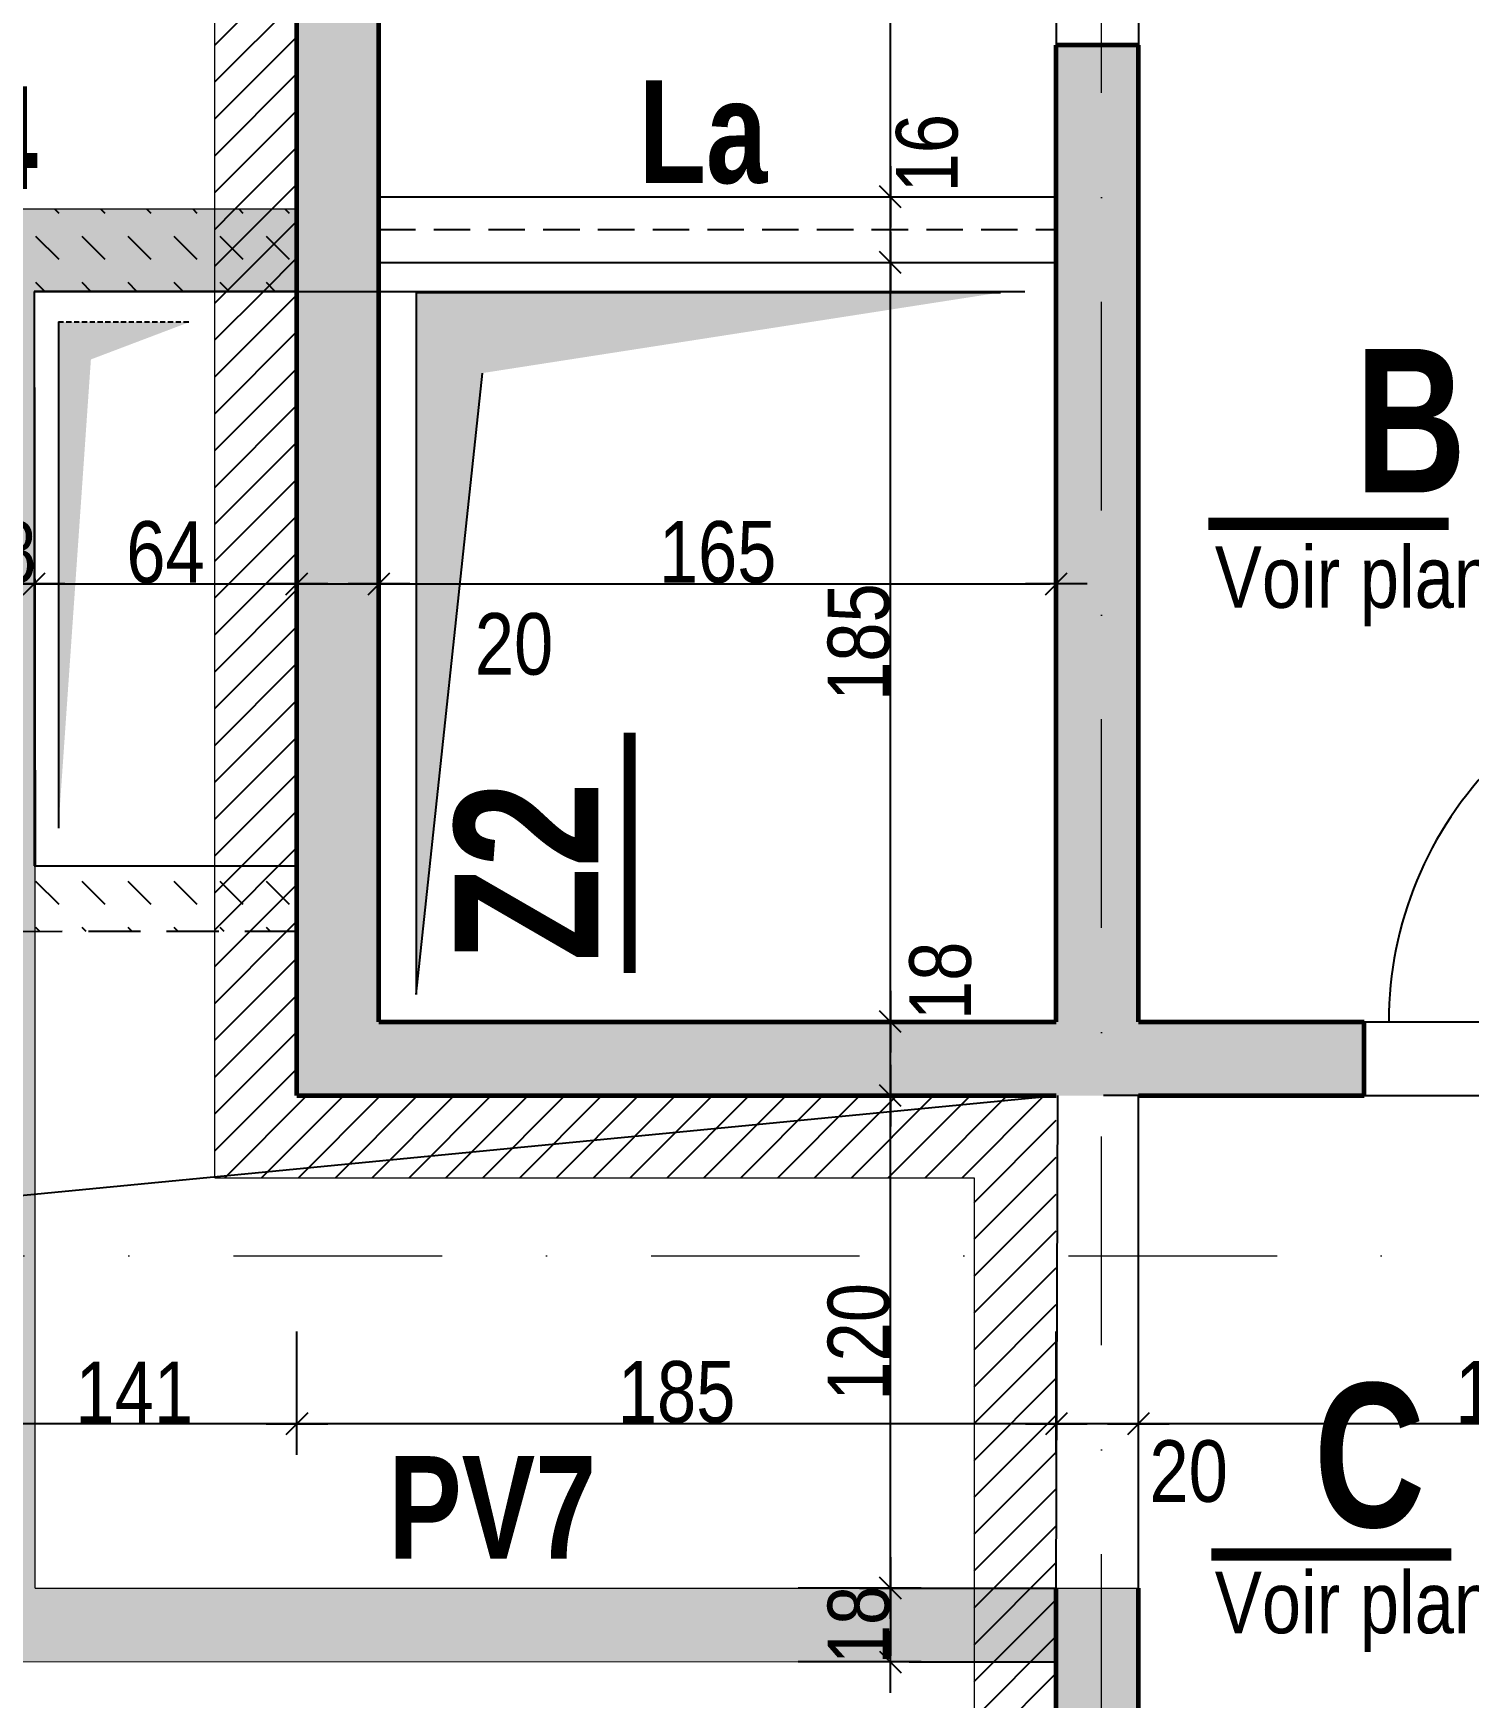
# Model space of a CAD drawing. Header units: millimetres. Extents: x 0 to 22237, y -21919 to -17719.
# Drawn here: x 16248 to 16597.7, y -19242.6 to -18837.1 of the extents above; entities that cross this region are included whole.
import ezdxf
from ezdxf.enums import TextEntityAlignment as Align

# ---------------------------------------------------------------- set-up
doc = ezdxf.new("R2010")
doc.units = ezdxf.units.MM
doc.linetypes.add('CACHEX2', pattern=[19.05, 12.7, -6.35])
doc.linetypes.add('TIRETPTX2', pattern=[50.8, 25.4, -12.7, 0, -12.7])
for name, color, linetype in [('01_cote_gen', 4, 'Continuous'), ('01_linteaux', 2, 'Continuous'), ('01_murs_sup', 2, 'CACHEX2'), ('01_poch_murs', 253, 'Continuous'), ('01_poch_poteaux', 250, 'Continuous'), ('01_texte', 230, 'Continuous'), ('AA_COTES', 2, 'Continuous')]:
    doc.layers.add(name, color=color, linetype=linetype)
for name, color, linetype, lineweight in [('01_murs_coup', 5, 'Continuous', 60), ('01_tram_axes', 2, 'TIRETPTX2', 9), ('_GAZELEC-RESERVATION 2', 6, 'Continuous', 18)]:
    doc.layers.add(name, color=color, linetype=linetype, lineweight=lineweight)
doc.styles.add('ARIAL NA', font='ARIALN.TTF')
doc.styles.add('impact', font='impact.ttf')
doc.styles.add('STYLE2', font='ARIALN.TTF')
doc.dimstyles.new('JB50', dxfattribs={"dimscale": 0.1, "dimtxt": 150, "dimasz": 15, "dimexe": 0.1, "dimexo": 0.1, "dimgap": 0.09, "dimtad": 1, "dimdec": 1, "dimdsep": 46, "dimtxsty": 'STYLE2', "dimblk1": 'BOND_G', "dimblk2": 'BOND_D', "dimsah": 1, "dimcen": 1.5, "dimdle": 0.01, "dimse1": 1, "dimse2": 1, "dimclrd": 4, "dimclre": 2, "dimclrt": 6, "dimazin": 2, "dimtfac": 2.333333, "dimtdec": 1, "dimtix": 1, "dimtmove": 2, "dimatfit": 3, "dimldrblk": 'BOND_G', "dimfxl": 1, "dimtolj": 1, "dimtzin": 0, "dimarcsym": 0})
pattern_1 = [(45, (-1591.7745, -2590.008), (-4.490128, 4.490128), [])]
pattern_2 = [(135, (-53.299, 4582.9386), (-11.2253202, 9e-16), [7.9375, -7.9375])]

# ---------------------------------------------------------------- blocks, each defined once
blk = doc.blocks.new('BOND_G')
at = {"layer": 'AA_COTES', "color": 0}
for p, q in [((0, -5), (0, 15)), ((5, 0), (-5, 0)), ((1.77, 1.77), (-1.77, -1.77))]:
    blk.add_line(p, q, dxfattribs=at)
blk = doc.blocks.new('BOND_D')
at = {"layer": 'AA_COTES', "color": 0}
for p, q in [((0, 5), (0, -15)), ((5, 0), (-5, 0)), ((-1.77, -1.77), (1.77, 1.77))]:
    blk.add_line(p, q, dxfattribs=at)
blk = doc.blocks.new('*D1748')
at = {"layer": '01_cote_gen', "color": 4, "lineweight": -2, "transparency": 16777216}
blk.add_line((15942.96, -20173.46), (15942.96, -18518.46), dxfattribs=at)
at = {"layer": 'Defpoints', "color": 0, "transparency": 16777216}
for p in [(15942.96, -18516.96), (16474.04, -18516.96), (16371.83, -20174.96)]:
    blk.add_point(p, dxfattribs=at)
at = {"layer": '01_cote_gen', "color": 4, "lineweight": -2, "transparency": 16777216, "xscale": 1.5, "yscale": 1.5, "zscale": 1.5}
for name, p, rotation in [('BOND_D', (15942.96, -18516.96), 90), ('BOND_G', (15942.96, -20174.96), 270)]:
    blk.add_blockref(name, p, dxfattribs=dict(at, rotation=rotation))
at = {"layer": '01_cote_gen', "color": 6, "transparency": 16777216, "insert": (15935.29, -19345.96), "char_height": 15, "attachment_point": 5, "rotation": 90, "style": 'STYLE2'}
blk.add_mtext('\\A1;1658', dxfattribs=at)
blk = doc.blocks.new('*D1570')
at = {"layer": '01_cote_gen', "color": 4, "lineweight": -2, "transparency": 16777216}
blk.add_line((16515.73, -19175.88), (16498.73, -19175.88), dxfattribs=at)
at = {"layer": 'Defpoints', "color": 0, "transparency": 16777216}
for p in [(16497.23, -19135.76), (16517.23, -19135.76), (16497.23, -19175.88)]:
    blk.add_point(p, dxfattribs=at)
at = {"layer": '01_cote_gen', "color": 4, "lineweight": -2, "transparency": 16777216, "xscale": 1.5, "yscale": 1.5, "zscale": 1.5, "rotation": 180}
blk.add_blockref('BOND_D', (16497.23, -19175.88), dxfattribs=at)
at = {"layer": '01_cote_gen', "color": 4, "lineweight": -2, "transparency": 16777216, "xscale": 1.5, "yscale": 1.5, "zscale": 1.5}
blk.add_blockref('BOND_G', (16517.23, -19175.88), dxfattribs=at)
at = {"layer": '01_cote_gen', "color": 6, "transparency": 16777216, "insert": (16529.47, -19187.51), "char_height": 15, "attachment_point": 5, "style": 'STYLE2'}
blk.add_mtext('\\A1;20', dxfattribs=at)
blk = doc.blocks.new('*D1571')
at = {"layer": '01_cote_gen', "color": 4, "lineweight": -2, "transparency": 16777216}
blk.add_line((16495.73, -19175.88), (16313.72, -19175.88), dxfattribs=at)
at = {"layer": 'Defpoints', "color": 0, "transparency": 16777216}
for p in [(16312.22, -19114.94), (16497.23, -19123.81), (16312.22, -19175.88)]:
    blk.add_point(p, dxfattribs=at)
at = {"layer": '01_cote_gen', "color": 4, "lineweight": -2, "transparency": 16777216, "xscale": 1.5, "yscale": 1.5, "zscale": 1.5, "rotation": 180}
blk.add_blockref('BOND_D', (16312.22, -19175.88), dxfattribs=at)
at = {"layer": '01_cote_gen', "color": 4, "lineweight": -2, "transparency": 16777216, "xscale": 1.5, "yscale": 1.5, "zscale": 1.5}
blk.add_blockref('BOND_G', (16497.23, -19175.88), dxfattribs=at)
at = {"layer": '01_cote_gen', "color": 6, "transparency": 16777216, "insert": (16404.72, -19168.21), "char_height": 15, "attachment_point": 5, "style": 'STYLE2'}
blk.add_mtext('\\A1;185', dxfattribs=at)
blk = doc.blocks.new('*D1572')
at = {"layer": '01_cote_gen', "color": 4, "lineweight": -2, "transparency": 16777216}
blk.add_line((16698.72, -19175.88), (16518.73, -19175.88), dxfattribs=at)
at = {"layer": 'Defpoints', "color": 0, "transparency": 16777216}
for p in [(16700.22, -19114.94), (16517.23, -19140.77), (16517.23, -19175.88)]:
    blk.add_point(p, dxfattribs=at)
at = {"layer": '01_cote_gen', "color": 4, "lineweight": -2, "transparency": 16777216, "xscale": 1.5, "yscale": 1.5, "zscale": 1.5, "rotation": 180}
blk.add_blockref('BOND_D', (16517.23, -19175.88), dxfattribs=at)
at = {"layer": '01_cote_gen', "color": 4, "lineweight": -2, "transparency": 16777216, "xscale": 1.5, "yscale": 1.5, "zscale": 1.5}
blk.add_blockref('BOND_G', (16700.22, -19175.88), dxfattribs=at)
at = {"layer": '01_cote_gen', "color": 6, "transparency": 16777216, "insert": (16608.72, -19168.21), "char_height": 15, "attachment_point": 5, "style": 'STYLE2'}
blk.add_mtext('\\A1;183', dxfattribs=at)
blk = doc.blocks.new('*D1668')
at = {"layer": '01_cote_gen', "color": 4, "lineweight": -2, "transparency": 16777216}
blk.add_line((16333.72, -18971.22), (16495.73, -18971.22), dxfattribs=at)
at = {"layer": 'Defpoints', "color": 0, "transparency": 16777216}
for p in [(16497.23, -18971.22), (16332.22, -18978.72), (16497.23, -18978.72)]:
    blk.add_point(p, dxfattribs=at)
at = {"layer": '01_cote_gen', "color": 4, "lineweight": -2, "transparency": 16777216, "xscale": 1.5, "yscale": 1.5, "zscale": 1.5, "rotation": 180}
blk.add_blockref('BOND_G', (16332.22, -18971.22), dxfattribs=at)
at = {"layer": '01_cote_gen', "color": 4, "lineweight": -2, "transparency": 16777216, "xscale": 1.5, "yscale": 1.5, "zscale": 1.5}
blk.add_blockref('BOND_D', (16497.23, -18971.22), dxfattribs=at)
at = {"layer": '01_cote_gen', "color": 6, "transparency": 16777216, "insert": (16414.72, -18963.55), "char_height": 15, "attachment_point": 5, "style": 'STYLE2'}
blk.add_mtext('\\A1;165', dxfattribs=at)
blk = doc.blocks.new('*D1669')
at = {"layer": '01_cote_gen', "color": 4, "lineweight": -2, "transparency": 16777216}
blk.add_line((16456.81, -19214.42), (16456.81, -19097.42), dxfattribs=at)
at = {"layer": 'Defpoints', "color": 0, "transparency": 16777216}
for p in [(16456.81, -19095.92), (16479.31, -19095.92), (16479.31, -19215.92)]:
    blk.add_point(p, dxfattribs=at)
at = {"layer": '01_cote_gen', "color": 4, "lineweight": -2, "transparency": 16777216, "xscale": 1.5, "yscale": 1.5, "zscale": 1.5}
for name, p, rotation in [('BOND_D', (16456.81, -19095.92), 90), ('BOND_G', (16456.81, -19215.92), 270)]:
    blk.add_blockref(name, p, dxfattribs=dict(at, rotation=rotation))
at = {"layer": '01_cote_gen', "color": 6, "transparency": 16777216, "insert": (16449.14, -19155.92), "char_height": 15, "attachment_point": 5, "rotation": 90, "style": 'STYLE2'}
blk.add_mtext('\\A1;120', dxfattribs=at)
blk = doc.blocks.new('*D1670')
at = {"layer": '01_cote_gen', "color": 4, "lineweight": -2, "transparency": 16777216}
blk.add_line((16456.81, -19094.42), (16456.81, -19079.42), dxfattribs=at)
at = {"layer": 'Defpoints', "color": 0, "transparency": 16777216}
for p in [(16456.81, -19077.92), (16479.31, -19077.92), (16479.31, -19095.92)]:
    blk.add_point(p, dxfattribs=at)
at = {"layer": '01_cote_gen', "color": 4, "lineweight": -2, "transparency": 16777216, "xscale": 1.5, "yscale": 1.5, "zscale": 1.5}
for name, p, rotation in [('BOND_D', (16456.81, -19077.92), 90), ('BOND_G', (16456.81, -19095.92), 270)]:
    blk.add_blockref(name, p, dxfattribs=dict(at, rotation=rotation))
at = {"layer": '01_cote_gen', "color": 6, "transparency": 16777216, "insert": (16469.03, -19067.95), "char_height": 15, "attachment_point": 5, "rotation": 90, "style": 'STYLE2'}
blk.add_mtext('\\A1;18', dxfattribs=at)
blk = doc.blocks.new('*D1671')
at = {"layer": '01_cote_gen', "color": 4, "lineweight": -2, "transparency": 16777216}
blk.add_line((16456.81, -19076.42), (16456.81, -18894.42), dxfattribs=at)
at = {"layer": 'Defpoints', "color": 0, "transparency": 16777216}
for p in [(16456.81, -18892.92), (16479.31, -18892.92), (16479.31, -19077.92)]:
    blk.add_point(p, dxfattribs=at)
at = {"layer": '01_cote_gen', "color": 4, "lineweight": -2, "transparency": 16777216, "xscale": 1.5, "yscale": 1.5, "zscale": 1.5}
for name, p, rotation in [('BOND_D', (16456.81, -18892.92), 90), ('BOND_G', (16456.81, -19077.92), 270)]:
    blk.add_blockref(name, p, dxfattribs=dict(at, rotation=rotation))
at = {"layer": '01_cote_gen', "color": 6, "transparency": 16777216, "insert": (16449.14, -18985.42), "char_height": 15, "attachment_point": 5, "rotation": 90, "style": 'STYLE2'}
blk.add_mtext('\\A1;185', dxfattribs=at)
blk = doc.blocks.new('*D1672')
at = {"layer": '01_cote_gen', "color": 4, "lineweight": -2, "transparency": 16777216}
blk.add_line((16456.81, -18891.42), (16456.81, -18878.42), dxfattribs=at)
at = {"layer": 'Defpoints', "color": 0, "transparency": 16777216}
for p in [(16456.81, -18876.92), (16479.31, -18876.92), (16479.31, -18892.92)]:
    blk.add_point(p, dxfattribs=at)
at = {"layer": '01_cote_gen', "color": 4, "lineweight": -2, "transparency": 16777216, "xscale": 1.5, "yscale": 1.5, "zscale": 1.5}
for name, p, rotation in [('BOND_D', (16456.81, -18876.92), 90), ('BOND_G', (16456.81, -18892.92), 270)]:
    blk.add_blockref(name, p, dxfattribs=dict(at, rotation=rotation))
at = {"layer": '01_cote_gen', "color": 6, "transparency": 16777216, "insert": (16465.78, -18866.3), "char_height": 15, "attachment_point": 5, "rotation": 90, "style": 'STYLE2'}
blk.add_mtext('\\A1;16', dxfattribs=at)
blk = doc.blocks.new('*D1674')
at = {"layer": '01_cote_gen', "color": 4, "lineweight": -2, "transparency": 16777216}
blk.add_line((16456.81, -18875.42), (16456.81, -18731.46), dxfattribs=at)
at = {"layer": 'Defpoints', "color": 0, "transparency": 16777216}
for p in [(16456.81, -18729.96), (16480.78, -18729.96), (16497.23, -18876.92)]:
    blk.add_point(p, dxfattribs=at)
at = {"layer": '01_cote_gen', "color": 4, "lineweight": -2, "transparency": 16777216, "xscale": 1.5, "yscale": 1.5, "zscale": 1.5}
for name, p, rotation in [('BOND_D', (16456.81, -18729.96), 90), ('BOND_G', (16456.81, -18876.92), 270)]:
    blk.add_blockref(name, p, dxfattribs=dict(at, rotation=rotation))
at = {"layer": '01_cote_gen', "color": 6, "transparency": 16777216, "insert": (16449.27, -18792.85), "char_height": 15, "attachment_point": 5, "rotation": 90, "style": 'STYLE2'}
blk.add_mtext('\\A1;147', dxfattribs=at)
blk = doc.blocks.new('*D1927')
at = {"layer": '01_cote_gen', "color": 4, "lineweight": -2, "ltscale": 3, "transparency": 16777216}
blk.add_line((16310.72, -19175.91), (16172.72, -19175.91), dxfattribs=at)
at = {"layer": 'Defpoints', "color": 0, "ltscale": 3, "transparency": 16777216}
for p in [(16312.22, -19157.79), (16171.22, -19163.91), (16171.22, -19175.91)]:
    blk.add_point(p, dxfattribs=at)
at = {"layer": '01_cote_gen', "color": 4, "lineweight": -2, "ltscale": 3, "transparency": 16777216, "xscale": 1.5, "yscale": 1.5, "zscale": 1.5, "rotation": 180}
blk.add_blockref('BOND_D', (16171.22, -19175.91), dxfattribs=at)
at = {"layer": '01_cote_gen', "color": 4, "lineweight": -2, "ltscale": 3, "transparency": 16777216, "xscale": 1.5, "yscale": 1.5, "zscale": 1.5}
blk.add_blockref('BOND_G', (16312.22, -19175.91), dxfattribs=at)
at = {"layer": '01_cote_gen', "color": 6, "ltscale": 3, "transparency": 16777216, "insert": (16272.59, -19168.21), "char_height": 15, "attachment_point": 5, "style": 'STYLE2'}
blk.add_mtext('\\A1;141', dxfattribs=at)
blk = doc.blocks.new('*D1928')
at = {"layer": '01_cote_gen', "color": 4, "lineweight": -2, "ltscale": 3, "transparency": 16777216}
blk.add_line((16456.81, -19217.42), (16456.81, -19232.42), dxfattribs=at)
at = {"layer": 'Defpoints', "color": 0, "ltscale": 3, "transparency": 16777216}
for p in [(16410.81, -19215.92), (16410.81, -19233.92), (16456.81, -19233.92)]:
    blk.add_point(p, dxfattribs=at)
at = {"layer": '01_cote_gen', "color": 4, "lineweight": -2, "ltscale": 3, "transparency": 16777216, "xscale": 1.5, "yscale": 1.5, "zscale": 1.5}
for name, p, rotation in [('BOND_G', (16456.81, -19215.92), 90), ('BOND_D', (16456.81, -19233.92), 270)]:
    blk.add_blockref(name, p, dxfattribs=dict(at, rotation=rotation))
at = {"layer": '01_cote_gen', "color": 6, "ltscale": 3, "transparency": 16777216, "insert": (16449.14, -19224.92), "char_height": 15, "attachment_point": 5, "rotation": 90, "style": 'STYLE2'}
blk.add_mtext('\\A1;18', dxfattribs=at)
blk = doc.blocks.new('*D1959')
at = {"layer": '01_cote_gen', "color": 4, "lineweight": -2, "transparency": 16777216}
blk.add_line((16249.72, -18971.24), (16310.72, -18971.24), dxfattribs=at)
at = {"layer": 'Defpoints', "color": 0, "transparency": 16777216}
for p in [(16312.22, -18971.24), (16248.22, -18978.39), (16312.22, -18988.34)]:
    blk.add_point(p, dxfattribs=at)
at = {"layer": '01_cote_gen', "color": 4, "lineweight": -2, "transparency": 16777216, "xscale": 1.5, "yscale": 1.5, "zscale": 1.5, "rotation": 180}
blk.add_blockref('BOND_G', (16248.22, -18971.24), dxfattribs=at)
at = {"layer": '01_cote_gen', "color": 4, "lineweight": -2, "transparency": 16777216, "xscale": 1.5, "yscale": 1.5, "zscale": 1.5}
blk.add_blockref('BOND_D', (16312.22, -18971.24), dxfattribs=at)
at = {"layer": '01_cote_gen', "color": 6, "transparency": 16777216, "insert": (16280.22, -18963.57), "char_height": 15, "attachment_point": 5, "style": 'STYLE2'}
blk.add_mtext('\\A1;64', dxfattribs=at)
blk = doc.blocks.new('*D1960')
at = {"layer": '01_cote_gen', "color": 4, "lineweight": -2, "transparency": 16777216}
blk.add_line((16313.72, -18971.22), (16330.72, -18971.22), dxfattribs=at)
at = {"layer": 'Defpoints', "color": 0, "transparency": 16777216}
for p in [(16332.22, -18971.22), (16312.22, -18986.68), (16332.22, -18986.68)]:
    blk.add_point(p, dxfattribs=at)
at = {"layer": '01_cote_gen', "color": 4, "lineweight": -2, "transparency": 16777216, "xscale": 1.5, "yscale": 1.5, "zscale": 1.5, "rotation": 180}
blk.add_blockref('BOND_G', (16312.22, -18971.22), dxfattribs=at)
at = {"layer": '01_cote_gen', "color": 4, "lineweight": -2, "transparency": 16777216, "xscale": 1.5, "yscale": 1.5, "zscale": 1.5}
blk.add_blockref('BOND_D', (16332.22, -18971.22), dxfattribs=at)
at = {"layer": '01_cote_gen', "color": 6, "transparency": 16777216, "insert": (16365.12, -18985.96), "char_height": 15, "attachment_point": 5, "style": 'STYLE2'}
blk.add_mtext('\\A1;20', dxfattribs=at)
blk = doc.blocks.new('*D1963')
at = {"layer": '01_cote_gen', "color": 4, "lineweight": -2, "transparency": 16777216}
blk.add_line((16231.72, -18971.24), (16246.72, -18971.24), dxfattribs=at)
at = {"layer": 'Defpoints', "color": 0, "transparency": 16777216}
for p in [(16248.22, -18971.24), (16230.22, -18978.74), (16248.22, -18978.23)]:
    blk.add_point(p, dxfattribs=at)
at = {"layer": '01_cote_gen', "color": 4, "lineweight": -2, "transparency": 16777216, "xscale": 1.5, "yscale": 1.5, "zscale": 1.5, "rotation": 180}
blk.add_blockref('BOND_G', (16230.22, -18971.24), dxfattribs=at)
at = {"layer": '01_cote_gen', "color": 4, "lineweight": -2, "transparency": 16777216, "xscale": 1.5, "yscale": 1.5, "zscale": 1.5}
blk.add_blockref('BOND_D', (16248.22, -18971.24), dxfattribs=at)
at = {"layer": '01_cote_gen', "color": 6, "transparency": 16777216, "insert": (16239.22, -18963.57), "char_height": 15, "attachment_point": 5, "style": 'STYLE2'}
blk.add_mtext('\\A1;18', dxfattribs=at)
blk = doc.blocks.new('*D3356')
at = {"layer": '01_cote_gen', "color": 4, "lineweight": -2, "ltscale": 0.1, "transparency": 16777216}
blk.add_line((16231.72, -18810.83), (16246.72, -18810.83), dxfattribs=at)
at = {"layer": 'Defpoints', "color": 0, "ltscale": 0.1, "transparency": 16777216}
for p in [(16248.22, -18810.83), (16230.22, -18894.03), (16248.22, -18894.03)]:
    blk.add_point(p, dxfattribs=at)
at = {"layer": '01_cote_gen', "color": 4, "lineweight": -2, "ltscale": 0.1, "transparency": 16777216, "xscale": 1.5, "yscale": 1.5, "zscale": 1.5, "rotation": 180}
blk.add_blockref('BOND_G', (16230.22, -18810.83), dxfattribs=at)
at = {"layer": '01_cote_gen', "color": 4, "lineweight": -2, "ltscale": 0.1, "transparency": 16777216, "xscale": 1.5, "yscale": 1.5, "zscale": 1.5}
blk.add_blockref('BOND_D', (16248.22, -18810.83), dxfattribs=at)
at = {"layer": '01_cote_gen', "color": 6, "ltscale": 0.1, "transparency": 16777216, "insert": (16239.22, -18803.17), "char_height": 15, "attachment_point": 5, "style": 'STYLE2'}
blk.add_mtext('\\A1;18', dxfattribs=at)

msp = doc.modelspace()

# ---------------------------------------------------------------- hatches: boundary and pattern name
at = {"layer": '01_murs_sup'}
h = msp.add_hatch(dxfattribs=at)
h.set_pattern_fill('DASH', color=256, scale=2.5, angle=135)
h.set_pattern_definition(pattern_2)
h.paths.add_polyline_path([(16702.22, -17921.97), (16121.62, -17921.97, 0.308656), (14990.88, -18752.71), (14784.2, -19435.8, 0.881593), (16413.22, -20219.3), (16413.22, -20305), (16517.22, -20305), (16517.22, -20174.96), (17705.22, -20174.96), (17705.22, -19646.96), (17685.22, -19646.96), (17685.22, -20149.96), (17128.22, -20149.96), (17128.22, -19646.96), (17108.22, -19646.96), (17108.22, -20149.96), (16517.22, -20149.96), (16517.22, -19646.98), (16497.22, -19646.98), (16497.22, -20149.96), (16413.22, -20149.96), (16413.22, -20181.42, -0.897731), (14803.26, -19441.87), (15009.9, -18758.93, -0.308479), (16121.97, -17941.97), (16702.22, -17941.97)])
h.paths.add_polyline_path([(16497.22, -20175), (16497.22, -20285), (16433.22, -20285), (16433.22, -20175)], flags=16)
h = msp.add_hatch(dxfattribs=at)
h.set_pattern_fill('DASH', color=256, scale=2.5, angle=135)
h.set_pattern_definition(pattern_2)
h.paths.add_polyline_path([(18906.12, -18516.96), (17707.22, -18516.96), (17707.22, -19046.96), (17727.22, -19046.96), (17727.22, -18541.96), (18284.22, -18541.96), (18284.22, -19046.96), (18304.22, -19046.96), (18304.22, -18541.96), (18564.22, -18541.96), (18564.22, -19046.96), (18584.22, -19046.96), (18584.22, -18541.96), (18906.12, -18541.96)])
h.paths.add_polyline_path([(19130.22, -18516.96), (18996.12, -18516.96), (18996.12, -18541.96), (19110.22, -18541.96), (19110.22, -20149.96), (18849.22, -20149.96), (18849.22, -19596.96), (18687.42, -19596.96), (18687.42, -19616.96), (18692.22, -19616.96), (18692.22, -20149.96), (18685.22, -20149.96), (18685.22, -20174.96), (18693.22, -20174.96), (18693.22, -20308.94), (18709.22, -20308.94), (18709.22, -20174.96), (18720.22, -20174.96), (18720.22, -20149.96), (18709.22, -20149.96), (18709.22, -19616.96), (18830.22, -19616.96), (18830.22, -20149.96), (18826.91, -20149.96), (18826.91, -20174.96), (18829.22, -20174.96), (18829.22, -20308.94), (18845.22, -20308.94), (18845.22, -20174.96), (19130.22, -20174.96)])
h.paths.add_polyline_path([(18572.22, -19616.96), (18584.22, -19616.96), (18584.22, -19596.96), (18554.22, -19596.96), (18554.22, -20149.96), (18304.22, -20149.96), (18304.22, -19646.96), (18284.22, -19646.96), (18284.22, -20149.96), (17727.22, -20149.96), (17727.22, -19646.96), (17707.22, -19646.96), (17707.22, -20174.96), (18577.22, -20174.96), (18577.22, -20149.96), (18572.22, -20149.96)])
h.paths.add_polyline_path([(17705.22, -18516.96), (16025.15, -18516.96), (15671.42, -18827.7), (15652.33, -18816.44), (15626.93, -18859.51), (15670, -18884.91), (15695.4, -18841.84), (15689.55, -18838.39), (16026.78, -18541.96), (16312.22, -18541.96), (16312.22, -19095.92), (16572.22, -19095.92), (16572.22, -19077.92), (16517.22, -19077.92), (16517.23, -18839.96), (16497.23, -18839.96), (16497.22, -19077.92), (16332.22, -19077.92), (16332.22, -18729.96), (16340.22, -18729.96), (16340.22, -18711.96), (16332.22, -18711.96), (16332.22, -18541.96), (16682.22, -18541.96), (16682.22, -18711.96), (16442.22, -18711.96), (16442.22, -18729.96), (16497.23, -18729.96), (16497.23, -18737.96), (16517.23, -18737.96), (16517.23, -18729.96), (16682.22, -18729.96), (16682.22, -19077.92), (16674.22, -19077.92), (16674.22, -19095.92), (16700.22, -19095.92), (16700.22, -18541.96), (17108.22, -18541.96), (17108.22, -19046.96), (17128.22, -19046.96), (17128.22, -18541.96), (17685.22, -18541.96), (17685.22, -19046.96), (17705.22, -19046.96)])
at = {"layer": '01_murs_sup', "ltscale": 0.1}
h = msp.add_hatch(dxfattribs=at)
h.set_pattern_fill('DASH', color=256, scale=2.5, angle=135)
h.paths.add_polyline_path([(16292.22, -18879.96), (16171.22, -18879.98), (16171.22, -18899.98), (16230.22, -18899.98), (16230.22, -19039.94), (16171.22, -19039.94), (16171.22, -19055.98), (16230.68, -19055.98), (16248.47, -19055.98), (16248.47, -19039.94), (16248.22, -19039.94), (16248.22, -18899.98), (16292.22, -18899.97)])
h.paths.add_polyline_path([(16292.22, -19039.93), (16248.47, -19039.94), (16248.47, -19055.98), (16292.22, -19055.96)])
h.paths.add_polyline_path([(16312.22, -19039.92), (16292.22, -19039.93), (16292.22, -19055.96), (16312.22, -19055.96)])
h.paths.add_polyline_path([(16312.22, -18879.96), (16292.22, -18879.96), (16292.22, -18899.97), (16312.22, -18899.96)])
h.paths.add_polyline_path([(16225.38, -18979.11), (16251.99, -18979.11), (16251.99, -18947.88), (16225.38, -18947.88)], flags=25)
h.paths.add_polyline_path([(16159.89, -18946.02), (16238.22, -18946.02), (16238.22, -18907.96), (16159.89, -18907.96)], flags=9)
at = {"layer": '01_poch_murs'}
h = msp.add_hatch(color=256, dxfattribs=at)
h.dxf.hatch_style = 1
h.paths.add_polyline_path([(16508.22, -19134.96), (16517.23, -19134.96), (16517.23, -19095.92), (16508.22, -19095.92)])
h.paths.add_polyline_path([(16497.23, -19095.92), (16508.22, -19095.92), (16508.22, -19134.96), (16497.23, -19134.96)])
h.paths.add_polyline_path([(16517.22, -19215.92), (16508.22, -19215.92), (16508.22, -19134.96), (16517.23, -19134.96)])
h.paths.add_polyline_path([(16497.23, -19134.96), (16508.22, -19134.96), (16508.22, -19215.92), (16497.22, -19215.92)])
h.paths.add_polyline_path([(16340.22, -18711.96), (16340.22, -18729.96), (16332.22, -18729.96), (16332.22, -19077.92), (16497.23, -19077.92), (16497.23, -18839.96), (16517.23, -18839.96), (16517.23, -19077.92), (16572.22, -19077.92), (16572.22, -19095.92), (16517.23, -19095.92), (16517.22, -19646.94), (16497.22, -19646.94), (16497.22, -19095.96), (16312.22, -19095.92), (16312.22, -18516.96), (17705.2, -18516.96), (17705.2, -18966.96), (17685.2, -18966.96), (17685.2, -18541.96), (17128.22, -18541.96), (17128.22, -18967.2), (17108.15, -18966.96), (17108.15, -18541.96), (16700.22, -18541.96), (16700.22, -18966.96), (16682.22, -18966.96), (16682.22, -18729.96), (16517.23, -18729.96), (16517.23, -18737.96), (16497.23, -18737.96), (16497.23, -18729.96), (16442.22, -18729.96), (16442.22, -18711.96), (16682.22, -18711.96), (16682.22, -18541.96), (16332.22, -18541.96), (16332.22, -18711.96)])
h = msp.add_hatch(dxfattribs=at)
h.set_pattern_fill('ANSI31', color=256, scale=2)
h.set_pattern_definition(pattern_1)
h.paths.add_polyline_path([(16312.22, -18541.96), (16292.22, -18555.42), (16292.22, -18879.96), (16312.22, -18879.96)])
h.paths.add_polyline_path([(16312.22, -18899.96), (16292.22, -18899.96), (16292.22, -19055.96), (16312.22, -19055.96)])
h = msp.add_hatch(dxfattribs=at)
h.set_pattern_fill('ANSI31', color=256, scale=2)
h.set_pattern_definition(pattern_1)
h.paths.add_polyline_path([(16312.22, -18879.96), (16292.22, -18879.96), (16292.22, -18899.96), (16312.22, -18899.96)])
h = msp.add_hatch(color=256, dxfattribs=at)
h.dxf.hatch_style = 1
h.paths.add_polyline_path([(16312.22, -19039.92), (16312.22, -19039.93), (16312.22, -19055.96), (16312.22, -19055.96)])
h = msp.add_hatch(dxfattribs=at)
h.set_pattern_fill('ANSI31', color=256, scale=2)
h.set_pattern_definition(pattern_1)
h.paths.add_polyline_path([(16497.22, -19095.96), (16292.22, -19115.73), (16292.22, -19115.92), (16477.22, -19115.92), (16477.22, -19132.67), (16497.22, -19132.67)])
h.paths.add_polyline_path([(16497.22, -19095.96), (16497.21, -19095.92), (16312.22, -19095.92), (16312.22, -19055.96), (16292.22, -19055.96), (16292.22, -19115.73)])
h.paths.add_polyline_path([(16497.22, -19132.67), (16477.22, -19132.67), (16477.22, -19215.92), (16497.22, -19215.92)])
h.paths.add_polyline_path([(16497.22, -19215.92), (16477.22, -19215.92), (16477.22, -19233.92), (16497.22, -19233.92)])
h.paths.add_polyline_path([(16497.22, -19233.92), (16477.22, -19233.92), (16477.22, -19280.67), (16497.22, -19280.67)])
h.paths.add_polyline_path([(16497.22, -19280.67), (16477.22, -19280.67), (16477.22, -19608.7), (16480.4, -19608.7), (16497.22, -19646.96)])
at = {"layer": '01_poch_poteaux', "ltscale": 0.1}
h = msp.add_hatch(color=256, dxfattribs=at)
h.dxf.hatch_style = 1
h.paths.add_polyline_path([(16292.22, -18879.96), (16171.22, -18879.98), (16171.22, -18899.98), (16230.22, -18899.98), (16230.22, -19039.94), (16171.22, -19039.94), (16171.22, -19055.98), (16230.68, -19055.98), (16248.47, -19055.98), (16248.47, -19039.94), (16248.22, -19039.94), (16248.22, -18899.96), (16292.22, -18899.96)])
h.paths.add_polyline_path([(16312.22, -18879.96), (16292.22, -18879.96), (16292.22, -18899.96), (16312.22, -18899.96)])
edge = h.paths.add_edge_path()
edge.add_line((16171.22, -19039.94), (16160.84, -19039.94))
edge.add_line((16160.84, -19039.94), (16157.4, -19044.57))
edge.add_arc((16131.22, -19027.96), 31, 319.0359, 327.6164, ccw=False)
edge.add_line((16154.63, -19048.29), (16148.9, -19055.98))
edge.add_line((16148.9, -19055.98), (16171.22, -19055.98))
edge.add_line((16171.22, -19055.98), (16171.22, -19039.94))
h.paths.add_polyline_path([(16225.38, -18979.11), (16251.99, -18979.11)], flags=17)
h.paths.add_polyline_path([(16230.22, -18946.02), (16230.22, -18946.02), (16230.22, -18907.96), (16230.22, -18907.96)], flags=16)
h = msp.add_hatch(color=256, dxfattribs=at)
h.dxf.hatch_style = 1
h.paths.add_polyline_path([(16248.47, -19055.98), (16230.47, -19055.98), (16230.47, -19121.69), (16248.47, -19119.95)])
h.paths.add_polyline_path([(16248.47, -19119.95), (16230.47, -19121.69), (16230.47, -19134.96), (16248.47, -19134.96)])
h.paths.add_polyline_path([(16248.47, -19134.96), (16230.47, -19134.96), (16230.47, -19233.95), (16477.22, -19233.92), (16477.22, -19215.92), (16248.47, -19215.95)])
h.paths.add_polyline_path([(16159.5, -19106.35), (16238.61, -19106.35), (16238.61, -19068.3), (16159.5, -19068.3)], flags=9)
h = msp.add_hatch(color=256, dxfattribs=at)
h.dxf.hatch_style = 1
h.paths.add_polyline_path([(16497.22, -19215.92), (16477.22, -19215.92), (16477.22, -19233.92), (16496.22, -19233.92), (16497.22, -19233.92)])

# ---------------------------------------------------------------- linework, layer by layer
at = {"layer": '01_linteaux'}
for p, q in [((16497.23, -18737.96), (16497.23, -18839.96)), ((16517.23, -18737.96), (16517.23, -18839.96)), ((16332.22, -18876.92), (16497.23, -18876.92)), ((16332.22, -18892.92), (16497.23, -18892.92)), ((16341.24, -18900.23), (16483.67, -18900.23)), ((16248.22, -19039.94), (16312.22, -19039.92)), ((16572.22, -19077.92), (16674.22, -19077.92)), ((16497.22, -19215.92), (16497.61, -19095.92)), ((16517.23, -19215.92), (16517.23, -19096.03)), ((16572.22, -19095.92), (16674.22, -19095.92))]:
    msp.add_line(p, q, dxfattribs=at)
at = {"layer": '01_linteaux', "linetype": 'CACHEX2', "ltscale": 0.7}
msp.add_line((16332.22, -18884.92), (16497.23, -18884.92), dxfattribs=at)
at = {"layer": '01_linteaux', "color": 253}
for p, q in [((16341.24, -18900.23), (16341.24, -19071.26)), ((16254.12, -18907.42), (16254.12, -19030.73)), ((16341.24, -19071.26), (16357.45, -18919.87))]:
    msp.add_line(p, q, dxfattribs=at)
at = {"layer": '01_linteaux'}
msp.add_arc((16668.22, -19077.92), 90, 90, 180.0035, dxfattribs=at)
at = {"layer": '01_linteaux', "color": 253}
for points in [[(16341.24, -18900.23), (16483.67, -18900.23), (16357.45, -18919.87)], [(16341.24, -19071.26), (16341.24, -18900.23), (16357.45, -18919.87)], [(16254.12, -19030.73), (16254.12, -18907.42), (16262.04, -18916.55)], [(16262.04, -18916.55), (16254.12, -18907.42), (16286.11, -18907.42)]]:
    msp.add_solid(points, dxfattribs=at)
at = {"layer": '01_murs_coup', "linetype": 'Continuous', "lineweight": 5}
for p, q in [((16292.22, -19115.92), (16292.22, -18496.96)), ((16312.22, -18879.96), (16312.22, -18541.96)), ((16312.22, -18879.96), (16312.22, -18541.96)), ((16312.22, -18879.96), (16122.22, -18879.98)), ((16248.22, -18899.98), (16312.22, -18899.96)), ((16248.22, -18899.98), (16312.22, -18899.96)), ((16312.22, -18899.96), (16248.22, -18899.98)), ((16248.22, -19039.94), (16248.22, -18899.98)), ((16312.22, -19039.92), (16312.22, -18899.96)), ((16312.22, -19039.92), (16312.22, -18899.96)), ((16248.47, -19215.95), (16248.47, -19039.94)), ((16312.22, -19095.92), (16312.22, -19055.96)), ((16312.22, -19095.92), (16312.22, -19055.96)), ((16497.22, -19095.96), (16312.22, -19095.92)), ((16292.22, -19115.92), (16477.22, -19115.92)), ((16477.22, -19115.92), (16477.22, -20129.92)), ((16248.47, -19215.95), (16517.23, -19215.92)), ((16497.22, -19215.92), (16497.22, -19646.98)), ((16496.22, -19233.92), (16230.47, -19233.95))]:
    msp.add_line(p, q, dxfattribs=at)
at = {"layer": '01_murs_coup'}
for p, q in [((16312.22, -19095.92), (16312.22, -18516.96)), ((16312.22, -19095.92), (16312.22, -18516.96)), ((16332.22, -19077.92), (16332.22, -18729.96)), ((16517.23, -18839.96), (16497.23, -18839.96)), ((16497.23, -19077.92), (16497.23, -18839.96)), ((16517.23, -18839.96), (16497.23, -18839.96)), ((16497.23, -19077.92), (16497.23, -18839.96)), ((16517.23, -19077.92), (16517.23, -18839.96)), ((16517.23, -19077.92), (16517.23, -18839.96)), ((16332.22, -19077.92), (16497.23, -19077.92)), ((16332.22, -19077.92), (16497.23, -19077.92)), ((16517.23, -19077.92), (16572.22, -19077.92)), ((16517.23, -19077.92), (16572.22, -19077.92)), ((16572.22, -19095.92), (16572.22, -19077.92)), ((16572.22, -19095.92), (16572.22, -19077.92)), ((16312.22, -19095.92), (16497.23, -19095.92)), ((16312.22, -19095.92), (16497.23, -19095.92)), ((16517.23, -19095.92), (16572.22, -19095.92)), ((16517.23, -19095.92), (16572.22, -19095.92)), ((16517.23, -19095.92), (16572.22, -19095.92)), ((16517.23, -19095.92), (16572.22, -19095.92)), ((16497.22, -19516.94), (16497.22, -19215.92)), ((16497.22, -20149.92), (16497.22, -19215.92)), ((16517.22, -19536.94), (16517.22, -19215.92)), ((16517.22, -20149.96), (16517.23, -19215.92))]:
    msp.add_line(p, q, dxfattribs=at)
at = {"layer": '01_murs_sup', "ltscale": 2}
for p, q in [((16312.22, -19095.92), (16312.22, -18541.96)), ((16332.22, -18729.96), (16332.22, -19077.92)), ((16497.22, -19077.92), (16497.23, -18839.96)), ((16517.23, -18839.96), (16497.23, -18839.96)), ((16517.23, -18839.96), (16517.22, -19077.92)), ((16332.22, -19077.92), (16497.22, -19077.92)), ((16517.22, -19077.92), (16572.22, -19077.92)), ((16572.22, -19095.92), (16572.22, -19077.92)), ((16572.22, -19095.92), (16572.22, -19077.92)), ((16572.22, -19095.92), (16572.22, -19077.92)), ((16572.22, -19095.92), (16572.22, -19077.92)), ((16572.22, -19095.92), (16572.22, -19077.92)), ((16572.22, -19095.92), (16312.22, -19095.92))]:
    msp.add_line(p, q, dxfattribs=at)
at = {"layer": '01_murs_sup', "ltscale": 0.1}
msp.add_line((16254.12, -18907.42), (16286.11, -18907.42), dxfattribs=at)
at = {"layer": '01_murs_sup'}
msp.add_line((16312.22, -19055.96), (16230.68, -19055.98), dxfattribs=at)
at = {"layer": '01_poch_poteaux', "ltscale": 0.1}
for p, q in [((16312.22, -18899.96), (16248.22, -18899.96)), ((16248.22, -18899.96), (16248.47, -19039.94)), ((16248.22, -18899.98), (16489.58, -18899.98)), ((16248.47, -19039.94), (16312.22, -19039.94)), ((16468.35, -19215.93), (16497.22, -19215.92)), ((16461.38, -19233.92), (16497.22, -19233.92))]:
    msp.add_line(p, q, dxfattribs=at)
at = {"layer": '01_texte'}
msp.add_line((16497.22, -19095.96), (15494.62, -19192.67), dxfattribs=at)
at = {"layer": '01_texte', "const_width": 3}
for points in [[(16592.78, -18956.62), (16534.28, -18956.62)], [(16393.29, -19007.52), (16393.29, -19066.02)], [(16593.46, -19207.77), (16534.96, -19207.77)]]:
    msp.add_lwpolyline(points, dxfattribs=at)
at = {"layer": '01_tram_axes', "color": 253, "ltscale": 2}
for p, q in [((16508.22, -20377.12), (16508.22, -17835.37)), ((14466.2, -19134.96), (21640.16, -19134.96))]:
    msp.add_line(p, q, dxfattribs=at)
at = {"layer": '_GAZELEC-RESERVATION 2'}
for p, q in [((16332.22, -18937.32), (16332.22, -19077.92)), ((16332.22, -19077.92), (16497.22, -19077.88))]:
    msp.add_line(p, q, dxfattribs=at)

# ---------------------------------------------------------------- texts
at = {"layer": '01_texte', "style": 'impact'}
for s, p in [('La', (16411.14, -18881.08)), ('PV4', (16223.77, -18882.52)), ('PV7', (16359.83, -19216.27))]:
    msp.add_text(s, height=25, dxfattribs=at).set_placement(p, align=Align.BOTTOM_CENTER)
for s, rotation, p in [('B', 0, (16583.53, -18959.47)), ('Z2', 90, (16396.14, -19041.37)), ('C', 0, (16573.53, -19211.52))]:
    msp.add_text(s, height=35, rotation=rotation, dxfattribs=at).set_placement(p, align=Align.BOTTOM_CENTER)
at = {"layer": '01_texte', "style": 'ARIAL NA'}
for p in [(16535.84, -18977.07), (16535.84, -19226.93)]:
    msp.add_text('Voir plan n° A07', height=15, dxfattribs=at).set_placement(p)

# ---------------------------------------------------------------- dimensions: what is measured, and where the dimension line sits
at = {"layer": '01_cote_gen', "color": 253}
dim = msp.add_linear_dim(base=(15942.96, -18516.96), p1=(16371.83, -20174.96), p2=(16474.04, -18516.96), angle=90, dimstyle='JB50', dxfattribs=at)
dim.commit()
dim.dimension.update_dxf_attribs({"geometry": '*D1748', "text_midpoint": (15935.29, -19345.96)})
at = {"layer": '01_cote_gen'}
for base, p1, p2, picture, middle in [((16456.81, -18729.96), (16497.23, -18876.92), (16480.78, -18729.96), '*D1674', (16449.27, -18792.85)), ((16456.81, -18876.92), (16479.31, -18892.92), (16479.31, -18876.92), '*D1672', (16465.78, -18866.3)), ((16456.81, -19077.92), (16479.31, -19095.92), (16479.31, -19077.92), '*D1670', (16469.03, -19067.95))]:
    dim = msp.add_linear_dim(base=base, p1=p1, p2=p2, angle=90, dimstyle='JB50', dxfattribs=at)
    dim.commit()
    dim.dimension.update_dxf_attribs({"geometry": picture, "text_midpoint": middle, "dimtype": 160})
at = {"layer": '01_cote_gen', "ltscale": 0.1}
dim = msp.add_linear_dim(base=(16248.22, -18810.83), p1=(16230.22, -18894.03), p2=(16248.22, -18894.03), dimstyle='JB50', dxfattribs=at)
dim.commit()
dim.dimension.update_dxf_attribs({"geometry": '*D3356', "text_midpoint": (16239.22, -18803.17)})
at = {"layer": '01_cote_gen'}
for base, p1, p2, picture, middle in [((16456.81, -18892.92), (16479.31, -19077.92), (16479.31, -18892.92), '*D1671', (16449.14, -18985.42)), ((16456.81, -19095.92), (16479.31, -19215.92), (16479.31, -19095.92), '*D1669', (16449.14, -19155.92))]:
    dim = msp.add_linear_dim(base=base, p1=p1, p2=p2, angle=90, dimstyle='JB50', dxfattribs=at)
    dim.commit()
    dim.dimension.update_dxf_attribs({"geometry": picture, "text_midpoint": middle})
for base, p1, p2, picture, middle in [((16248.22, -18971.24), (16230.22, -18978.74), (16248.22, -18978.23), '*D1963', (16239.22, -18963.57)), ((16312.22, -18971.24), (16248.22, -18978.39), (16312.22, -18988.34), '*D1959', (16280.22, -18963.57)), ((16497.23, -18971.22), (16332.22, -18978.72), (16497.23, -18978.72), '*D1668', (16414.72, -18963.55)), ((16312.22, -19175.88), (16497.23, -19123.81), (16312.22, -19114.94), '*D1571', (16404.72, -19168.21)), ((16517.23, -19175.88), (16700.22, -19114.94), (16517.23, -19140.77), '*D1572', (16608.72, -19168.21))]:
    dim = msp.add_linear_dim(base=base, p1=p1, p2=p2, dimstyle='JB50', dxfattribs=at)
    dim.commit()
    dim.dimension.update_dxf_attribs({"geometry": picture, "text_midpoint": middle})
for base, p1, p2, picture, middle in [((16332.22, -18971.22), (16312.22, -18986.68), (16332.22, -18986.68), '*D1960', (16365.12, -18985.96)), ((16497.23, -19175.88), (16517.23, -19135.76), (16497.23, -19135.76), '*D1570', (16529.47, -19187.51))]:
    dim = msp.add_linear_dim(base=base, p1=p1, p2=p2, dimstyle='JB50', dxfattribs=at)
    dim.commit()
    dim.dimension.update_dxf_attribs({"geometry": picture, "text_midpoint": middle, "dimtype": 160})
at = {"layer": '01_cote_gen', "ltscale": 3}
dim = msp.add_linear_dim(base=(16171.22, -19175.91), p1=(16312.22, -19157.79), p2=(16171.22, -19163.91), dimstyle='JB50', dxfattribs=at)
dim.commit()
dim.dimension.update_dxf_attribs({"geometry": '*D1927', "text_midpoint": (16272.59, -19168.21), "dimtype": 160})
dim = msp.add_linear_dim(base=(16456.81, -19233.92), p1=(16410.81, -19215.92), p2=(16410.81, -19233.92), angle=90, dimstyle='JB50', dxfattribs=at)
dim.commit()
dim.dimension.update_dxf_attribs({"geometry": '*D1928', "text_midpoint": (16449.14, -19224.92)})

doc.saveas('drawing.dxf')
